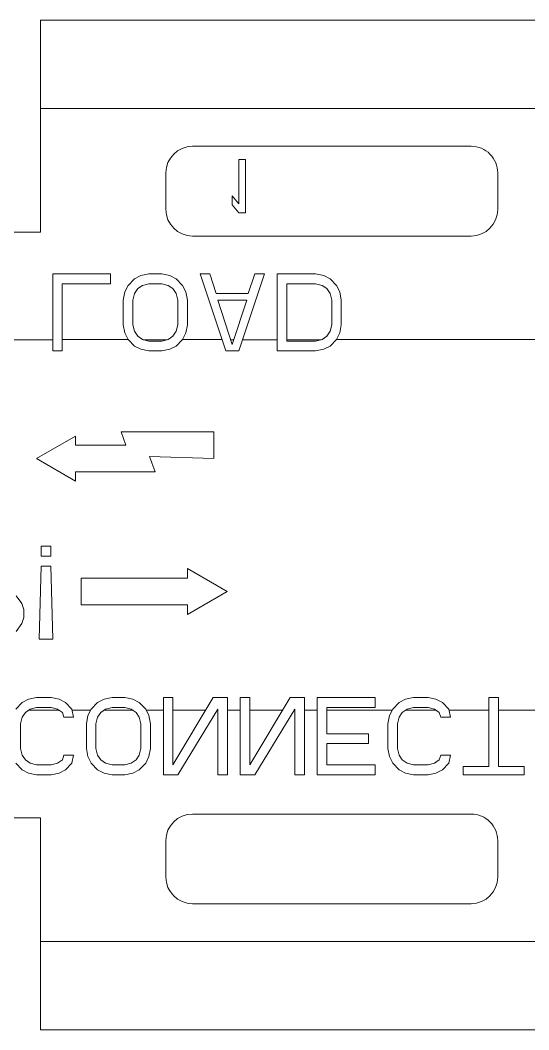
# Model space of a CAD drawing. Header units: millimetres. Extents: x 5106 to 6716, y 1990 to 3063.
# Drawn here: x 6436.98 to 6441.72, y 2522.31 to 2531.72 of the extents above; entities that cross this region are included whole.
import ezdxf

# ---------------------------------------------------------------- set-up
doc = ezdxf.new("R2010")
doc.units = ezdxf.units.MM
doc.layers.add('_TCH_MASK', color=7, linetype='Continuous', lineweight=0)
doc.layers.add('图框_标题栏属性', color=1, linetype='Continuous', lineweight=0)

# ---------------------------------------------------------------- blocks, each defined once
blk = doc.blocks.new('4')
at = {"layer": '_TCH_MASK', "color": 7, "linetype": 'Continuous'}
for p, q in [((3388.186, 4282.989), (3388.186, 4265.917)), ((3403.231, 4282.989), (3403.231, 4265.917)), ((3389.501, 4282.365), (3389.501, 4265.917)), ((3401.917, 4265.917), (3401.917, 4282.366)), ((3392.948, 4272.75), (3392.948, 4273.401)), ((3398.471, 4273.402), (3398.471, 4270.332)), ((3391.988, 4273.133), (3391.988, 4272.224)), ((3392.11, 4273.133), (3391.988, 4273.133)), ((3392.11, 4272.75), (3392.11, 4273.133)), ((3393.136, 4272.75), (3392.11, 4272.75)), ((3393.136, 4272.607), (3393.136, 4272.75)), ((3390.462, 4272.738), (3391.006, 4272.738)), ((3392.11, 4272.224), (3392.11, 4272.607)), ((3392.11, 4272.607), (3393.136, 4272.607)), ((3392.948, 4272.012), (3392.948, 4272.607)), ((3400.411, 4272.738), (3400.956, 4272.738)), ((3390.066, 4268.184), (3390.066, 4272.342)), ((3391.402, 4272.342), (3391.402, 4268.184)), ((3400.015, 4268.184), (3400.015, 4272.342)), ((3401.352, 4272.342), (3401.352, 4268.184)), ((3391.988, 4272.224), (3392.11, 4272.224)), ((3392.061, 4271.913), (3392.159, 4272.009)), ((3392.159, 4272.009), (3392.281, 4272.033)), ((3392.281, 4271.889), (3392.281, 4272.033)), ((3392.843, 4272.033), (3392.843, 4271.889)), ((3392.843, 4272.033), (3392.965, 4272.009)), ((3392.965, 4272.009), (3393.063, 4271.913)), ((3392.012, 4271.817), (3392.061, 4271.913)), ((3392.208, 4271.865), (3392.159, 4271.793)), ((3392.281, 4271.889), (3392.208, 4271.865)), ((3392.917, 4271.865), (3392.843, 4271.889)), ((3392.965, 4271.793), (3392.917, 4271.865)), ((3393.063, 4271.913), (3393.112, 4271.817)), ((3391.988, 4271.698), (3392.012, 4271.817)), ((3391.988, 4271.698), (3391.988, 4271.482)), ((3392.159, 4271.793), (3392.135, 4271.698)), ((3392.135, 4271.482), (3392.135, 4271.698)), ((3392.948, 4271.36), (3392.948, 4271.819)), ((3392.99, 4271.698), (3392.965, 4271.793)), ((3392.99, 4271.698), (3392.99, 4271.482)), ((3393.112, 4271.817), (3393.136, 4271.698)), ((3393.136, 4271.482), (3393.136, 4271.698)), ((3392.012, 4271.363), (3391.988, 4271.482)), ((3392.135, 4271.482), (3392.159, 4271.387)), ((3392.965, 4271.387), (3392.99, 4271.482)), ((3393.136, 4271.482), (3393.112, 4271.363)), ((3392.061, 4271.267), (3392.012, 4271.363)), ((3392.159, 4271.171), (3392.061, 4271.267)), ((3392.159, 4271.387), (3392.208, 4271.315)), ((3392.208, 4271.315), (3392.281, 4271.267)), ((3392.281, 4271.267), (3392.379, 4271.243)), ((3392.745, 4271.243), (3392.379, 4271.243)), ((3392.745, 4271.243), (3392.843, 4271.267)), ((3392.843, 4271.267), (3392.917, 4271.315)), ((3392.917, 4271.315), (3392.965, 4271.387)), ((3393.063, 4271.267), (3392.965, 4271.171)), ((3393.112, 4271.363), (3393.063, 4271.267)), ((3392.257, 4271.123), (3392.159, 4271.171)), ((3392.379, 4271.099), (3392.257, 4271.123)), ((3392.379, 4271.099), (3392.745, 4271.099)), ((3392.868, 4271.123), (3392.745, 4271.099)), ((3392.965, 4271.171), (3392.868, 4271.123)), ((3392.948, 4270.19), (3392.948, 4271.162)), ((3391.988, 4270.908), (3391.988, 4270.047)), ((3392.135, 4270.908), (3391.988, 4270.908)), ((3392.135, 4270.19), (3392.135, 4270.908)), ((3392.452, 4270.812), (3392.452, 4270.19)), ((3392.599, 4270.812), (3392.452, 4270.812)), ((3392.599, 4270.19), (3392.599, 4270.812)), ((3392.99, 4270.908), (3392.99, 4270.19)), ((3393.136, 4270.908), (3392.99, 4270.908)), ((3393.136, 4270.047), (3393.136, 4270.908)), ((3398.473, 4270.333), (3398.571, 4270.381)), ((3398.571, 4270.381), (3398.693, 4270.405)), ((3399.06, 4270.405), (3398.693, 4270.405)), ((3399.06, 4270.405), (3399.182, 4270.381)), ((3399.182, 4270.381), (3399.28, 4270.333)), ((3392.452, 4270.19), (3392.135, 4270.19)), ((3392.99, 4270.19), (3392.599, 4270.19)), ((3398.327, 4270.142), (3398.376, 4270.238)), ((3398.376, 4270.238), (3398.473, 4270.333)), ((3398.522, 4270.19), (3398.473, 4270.118)), ((3398.595, 4270.238), (3398.522, 4270.19)), ((3398.693, 4270.261), (3398.595, 4270.238)), ((3398.693, 4270.261), (3399.06, 4270.261)), ((3399.157, 4270.238), (3399.06, 4270.261)), ((3399.231, 4270.19), (3399.157, 4270.238)), ((3399.28, 4270.118), (3399.231, 4270.19)), ((3399.28, 4270.333), (3399.377, 4270.238)), ((3399.377, 4270.238), (3399.426, 4270.142)), ((3391.988, 4270.047), (3393.136, 4270.047)), ((3392.948, 4269.855), (3392.948, 4270.047)), ((3398.302, 4270.022), (3398.327, 4270.142)), ((3398.473, 4270.118), (3398.449, 4270.022)), ((3398.47, 4270.106), (3398.47, 4269.592)), ((3399.304, 4270.022), (3399.28, 4270.118)), ((3399.426, 4270.142), (3399.451, 4270.022)), ((3398.302, 4270.022), (3398.302, 4269.448)), ((3398.449, 4269.592), (3398.449, 4270.022)), ((3399.304, 4270.022), (3399.304, 4269.592)), ((3399.451, 4269.448), (3399.451, 4270.022)), ((3391.988, 4269.855), (3391.988, 4269.712)), ((3393.136, 4269.855), (3391.988, 4269.855)), ((3393.136, 4269.64), (3393.136, 4269.855)), ((3391.988, 4269.114), (3392.965, 4269.712)), ((3391.988, 4269.712), (3392.965, 4269.712)), ((3393.136, 4269.64), (3392.135, 4269.042)), ((3399.304, 4269.592), (3398.449, 4269.592)), ((3392.948, 4269.042), (3392.948, 4269.527)), ((3398.302, 4269.448), (3399.451, 4269.448)), ((3398.47, 4269.448), (3398.47, 4268.93)), ((3398.302, 4268.874), (3399.451, 4269.257)), ((3399.451, 4269.113), (3399.451, 4269.257)), ((3391.988, 4269.114), (3391.988, 4268.898)), ((3393.136, 4269.042), (3392.135, 4269.042)), ((3393.136, 4268.898), (3393.136, 4269.042)), ((3399.06, 4268.993), (3398.4, 4268.778)), ((3399.06, 4268.993), (3399.06, 4268.563)), ((3399.451, 4269.113), (3399.157, 4269.017)), ((3399.157, 4268.539), (3399.157, 4269.017)), ((3391.988, 4268.898), (3393.136, 4268.898)), ((3392.948, 4268.707), (3392.948, 4268.898)), ((3398.302, 4268.874), (3398.302, 4268.682)), ((3400.362, 4268.976), (3400.362, 4268.877)), ((3401.154, 4268.976), (3400.362, 4268.976)), ((3400.48, 4268.778), (3400.362, 4268.877)), ((3400.497, 4268.877), (3400.615, 4268.778)), ((3400.497, 4268.877), (3401.154, 4268.877)), ((3401.154, 4268.877), (3401.154, 4268.976)), ((3391.988, 4268.707), (3391.988, 4268.563)), ((3393.136, 4268.707), (3391.988, 4268.707)), ((3393.136, 4268.492), (3393.136, 4268.707)), ((3394.377, 4268.109), (3394.719, 4268.702)), ((3394.719, 4268.702), (3395.061, 4268.109)), ((3398.4, 4268.778), (3399.06, 4268.563)), ((3398.47, 4268.801), (3398.47, 4268.755)), ((3400.48, 4268.778), (3400.615, 4268.778)), ((3391.988, 4267.965), (3392.965, 4268.563)), ((3391.988, 4268.563), (3392.965, 4268.563)), ((3399.451, 4268.3), (3398.302, 4268.682)), ((3398.471, 4268.626), (3398.471, 4268.035)), ((3399.157, 4268.539), (3399.451, 4268.443)), ((3393.136, 4268.492), (3392.135, 4267.893)), ((3396.732, 4267.543), (3396.699, 4268.505)), ((3397.095, 4268.505), (3396.699, 4268.505)), ((3397.095, 4267.119), (3397.095, 4268.505)), ((3399.451, 4268.3), (3399.451, 4268.443)), ((3392.948, 4267.893), (3392.948, 4268.379)), ((3394.377, 4268.109), (3394.521, 4268.109)), ((3394.521, 4268.109), (3394.521, 4266.525)), ((3394.917, 4266.525), (3394.917, 4268.109)), ((3394.917, 4268.109), (3395.061, 4268.109)), ((3398.473, 4268.036), (3398.571, 4268.084)), ((3398.571, 4268.084), (3398.693, 4268.108)), ((3399.06, 4268.108), (3398.693, 4268.108)), ((3399.06, 4268.108), (3399.182, 4268.084)), ((3399.182, 4268.084), (3399.28, 4268.036)), ((3391.988, 4267.965), (3391.988, 4267.75)), ((3398.327, 4267.845), (3398.376, 4267.941)), ((3398.376, 4267.941), (3398.473, 4268.036)), ((3398.595, 4267.941), (3398.522, 4267.893)), ((3398.693, 4267.965), (3398.595, 4267.941)), ((3398.693, 4267.965), (3399.06, 4267.965)), ((3399.157, 4267.941), (3399.06, 4267.965)), ((3399.231, 4267.893), (3399.157, 4267.941)), ((3399.28, 4268.036), (3399.377, 4267.941)), ((3399.377, 4267.941), (3399.426, 4267.845)), ((3391.006, 4267.788), (3390.462, 4267.788)), ((3393.136, 4267.893), (3392.135, 4267.893)), ((3393.136, 4267.75), (3393.136, 4267.893)), ((3398.302, 4267.725), (3398.327, 4267.845)), ((3398.473, 4267.821), (3398.449, 4267.725)), ((3398.47, 4267.809), (3398.47, 4267.45)), ((3398.522, 4267.893), (3398.473, 4267.821)), ((3399.28, 4267.821), (3399.231, 4267.893)), ((3399.304, 4267.725), (3399.28, 4267.821)), ((3399.426, 4267.845), (3399.451, 4267.725)), ((3400.956, 4267.788), (3400.411, 4267.788)), ((3391.988, 4267.75), (3393.136, 4267.75)), ((3392.948, 4267.495), (3392.948, 4267.75)), ((3398.302, 4267.725), (3398.302, 4267.534)), ((3398.449, 4267.534), (3398.449, 4267.725)), ((3399.304, 4267.725), (3399.304, 4267.534)), ((3399.451, 4267.534), (3399.451, 4267.725)), ((3392.061, 4267.391), (3392.159, 4267.487)), ((3392.159, 4267.487), (3392.257, 4267.535)), ((3392.257, 4267.535), (3392.379, 4267.559)), ((3392.745, 4267.559), (3392.379, 4267.559)), ((3392.745, 4267.559), (3392.868, 4267.535)), ((3392.868, 4267.535), (3392.965, 4267.487)), ((3392.965, 4267.487), (3393.063, 4267.391)), ((3396.501, 4267.627), (3396.501, 4266.439)), ((3396.501, 4267.627), (3396.732, 4267.543)), ((3398.327, 4267.414), (3398.302, 4267.534)), ((3398.449, 4267.534), (3398.473, 4267.438)), ((3399.28, 4267.438), (3399.304, 4267.534)), ((3399.451, 4267.534), (3399.426, 4267.414)), ((3392.012, 4267.295), (3392.061, 4267.391)), ((3392.208, 4267.343), (3392.159, 4267.271)), ((3392.281, 4267.391), (3392.208, 4267.343)), ((3392.379, 4267.415), (3392.281, 4267.391)), ((3392.379, 4267.415), (3392.745, 4267.415)), ((3392.843, 4267.391), (3392.745, 4267.415)), ((3392.917, 4267.343), (3392.843, 4267.391)), ((3392.965, 4267.271), (3392.917, 4267.343)), ((3393.063, 4267.391), (3393.112, 4267.295)), ((3398.376, 4267.319), (3398.327, 4267.414)), ((3398.473, 4267.438), (3398.522, 4267.367)), ((3398.522, 4267.367), (3398.595, 4267.319)), ((3399.157, 4267.319), (3399.231, 4267.367)), ((3399.231, 4267.367), (3399.28, 4267.438)), ((3399.426, 4267.414), (3399.377, 4267.319)), ((3391.988, 4267.176), (3392.012, 4267.295)), ((3392.159, 4267.271), (3392.135, 4267.176)), ((3392.948, 4266.862), (3392.948, 4267.298)), ((3392.99, 4267.176), (3392.965, 4267.271)), ((3393.112, 4267.295), (3393.136, 4267.176)), ((3396.897, 4266.439), (3396.897, 4267.192)), ((3397.095, 4267.119), (3396.897, 4267.192)), ((3398.473, 4267.223), (3398.376, 4267.319)), ((3398.471, 4267.225), (3398.471, 4266.242)), ((3398.571, 4267.175), (3398.473, 4267.223)), ((3398.595, 4267.319), (3398.693, 4267.295)), ((3399.06, 4267.295), (3398.693, 4267.295)), ((3399.06, 4267.295), (3399.157, 4267.319)), ((3399.28, 4267.223), (3399.182, 4267.175)), ((3399.377, 4267.319), (3399.28, 4267.223)), ((3391.988, 4267.176), (3391.988, 4266.984)), ((3392.135, 4266.984), (3392.135, 4267.176)), ((3392.99, 4267.176), (3392.99, 4266.984)), ((3393.136, 4266.984), (3393.136, 4267.176)), ((3398.693, 4267.151), (3398.571, 4267.175)), ((3398.693, 4267.151), (3399.06, 4267.151)), ((3399.182, 4267.175), (3399.06, 4267.151)), ((3392.012, 4266.865), (3391.988, 4266.984)), ((3392.135, 4266.984), (3392.159, 4266.889)), ((3392.159, 4266.889), (3392.208, 4266.817)), ((3392.917, 4266.817), (3392.965, 4266.889)), ((3392.965, 4266.889), (3392.99, 4266.984)), ((3393.136, 4266.984), (3393.112, 4266.865)), ((3399.304, 4266.96), (3399.304, 4266.242)), ((3399.451, 4266.96), (3399.304, 4266.96)), ((3399.451, 4266.099), (3399.451, 4266.96)), ((3392.061, 4266.769), (3392.012, 4266.865)), ((3392.159, 4266.673), (3392.061, 4266.769)), ((3392.208, 4266.817), (3392.281, 4266.769)), ((3392.281, 4266.769), (3392.379, 4266.745)), ((3392.745, 4266.745), (3392.379, 4266.745)), ((3392.745, 4266.745), (3392.843, 4266.769)), ((3392.843, 4266.769), (3392.917, 4266.817)), ((3393.063, 4266.769), (3392.965, 4266.673)), ((3393.112, 4266.865), (3393.063, 4266.769)), ((3392.257, 4266.625), (3392.159, 4266.673)), ((3392.379, 4266.602), (3392.257, 4266.625)), ((3392.379, 4266.602), (3392.745, 4266.602)), ((3392.868, 4266.625), (3392.745, 4266.602)), ((3392.965, 4266.673), (3392.868, 4266.625)), ((3392.948, 4266.39), (3392.948, 4266.665)), ((3394.521, 4266.525), (3394.917, 4266.525)), ((3396.699, 4265.856), (3396.362, 4266.439)), ((3396.501, 4266.439), (3396.362, 4266.439)), ((3397.035, 4266.439), (3396.699, 4265.856)), ((3397.035, 4266.439), (3396.897, 4266.439)), ((3392.012, 4266.195), (3392.061, 4266.291)), ((3392.061, 4266.291), (3392.159, 4266.386)), ((3392.159, 4266.386), (3392.281, 4266.41)), ((3392.281, 4266.267), (3392.281, 4266.41)), ((3392.843, 4266.41), (3392.843, 4266.267)), ((3392.843, 4266.41), (3392.965, 4266.386)), ((3392.965, 4266.386), (3393.063, 4266.291)), ((3393.063, 4266.291), (3393.112, 4266.195)), ((3391.988, 4266.075), (3392.012, 4266.195)), ((3392.159, 4266.171), (3392.135, 4266.075)), ((3392.208, 4266.243), (3392.159, 4266.171)), ((3392.281, 4266.267), (3392.208, 4266.243)), ((3392.917, 4266.243), (3392.843, 4266.267)), ((3392.965, 4266.171), (3392.917, 4266.243)), ((3392.948, 4265.738), (3392.948, 4266.197)), ((3392.99, 4266.075), (3392.965, 4266.171)), ((3393.112, 4266.195), (3393.136, 4266.075)), ((3398.302, 4266.242), (3398.302, 4266.099)), ((3399.304, 4266.242), (3398.302, 4266.242)), ((3391.988, 4266.075), (3391.988, 4265.86)), ((3392.135, 4265.86), (3392.135, 4266.075)), ((3392.99, 4266.075), (3392.99, 4265.86)), ((3393.136, 4265.86), (3393.136, 4266.075)), ((3394.006, 4266.101), (3394.006, 4265.898)), ((3394.006, 4266.101), (3395.097, 4266.072)), ((3395.097, 4265.927), (3395.097, 4266.072)), ((3395.245, 4266.072), (3395.245, 4265.927)), ((3395.392, 4266.072), (3395.245, 4266.072)), ((3395.392, 4265.927), (3395.392, 4266.072)), ((3398.302, 4266.099), (3399.451, 4266.099)), ((3398.47, 4266.099), (3398.47, 4264.691)), ((3388.186, 4265.917), (3391.344, 4265.917)), ((3391.344, 4259.993), (3391.344, 4265.917)), ((3392.012, 4265.74), (3391.988, 4265.86)), ((3392.135, 4265.86), (3392.159, 4265.764)), ((3392.965, 4265.764), (3392.99, 4265.86)), ((3393.136, 4265.86), (3393.112, 4265.74)), ((3395.097, 4265.927), (3394.006, 4265.898)), ((3395.245, 4265.927), (3395.392, 4265.927)), ((3400.074, 4265.917), (3400.074, 4259.993)), ((3400.074, 4265.917), (3403.231, 4265.917)), ((3392.061, 4265.645), (3392.012, 4265.74)), ((3392.159, 4265.764), (3392.208, 4265.692)), ((3392.208, 4265.692), (3392.281, 4265.645)), ((3392.843, 4265.645), (3392.917, 4265.692)), ((3392.917, 4265.692), (3392.965, 4265.764)), ((3393.112, 4265.74), (3393.063, 4265.645)), ((3392.159, 4265.549), (3392.061, 4265.645)), ((3392.281, 4265.645), (3392.379, 4265.621)), ((3392.745, 4265.621), (3392.379, 4265.621)), ((3392.745, 4265.621), (3392.843, 4265.645)), ((3393.063, 4265.645), (3392.965, 4265.549)), ((3394.124, 4265.552), (3394.242, 4265.639)), ((3394.242, 4265.639), (3394.33, 4265.667)), ((3394.448, 4265.667), (3394.33, 4265.667)), ((3394.448, 4265.667), (3394.537, 4265.639)), ((3394.537, 4265.639), (3394.655, 4265.552))]:
    blk.add_line(p, q, dxfattribs=at)
for centre, start, end in [((3390.462, 4272.342), 90, 180), ((3391.006, 4272.342), 0, 90), ((3400.411, 4272.342), 90, 180), ((3400.956, 4272.342), 0, 90), ((3390.462, 4268.184), 180, 270), ((3391.006, 4268.184), 270, 0), ((3400.411, 4268.184), 180, 270), ((3400.956, 4268.184), 270, 0)]:
    blk.add_arc(centre, 0.396, start, end, dxfattribs=at)

msp = doc.modelspace()

# ---------------------------------------------------------------- block references
at = {"layer": '图框_标题栏属性', "color": 7, "linetype": 'ByBlock', "lineweight": 0, "xscale": -0.6254865989469544, "yscale": 0.6254865989469544, "zscale": 0.6254865989469544, "rotation": 270.0000000000001}
msp.add_blockref('4', (3768.8927, 403.0437), dxfattribs=at)

doc.saveas('drawing.dxf')
